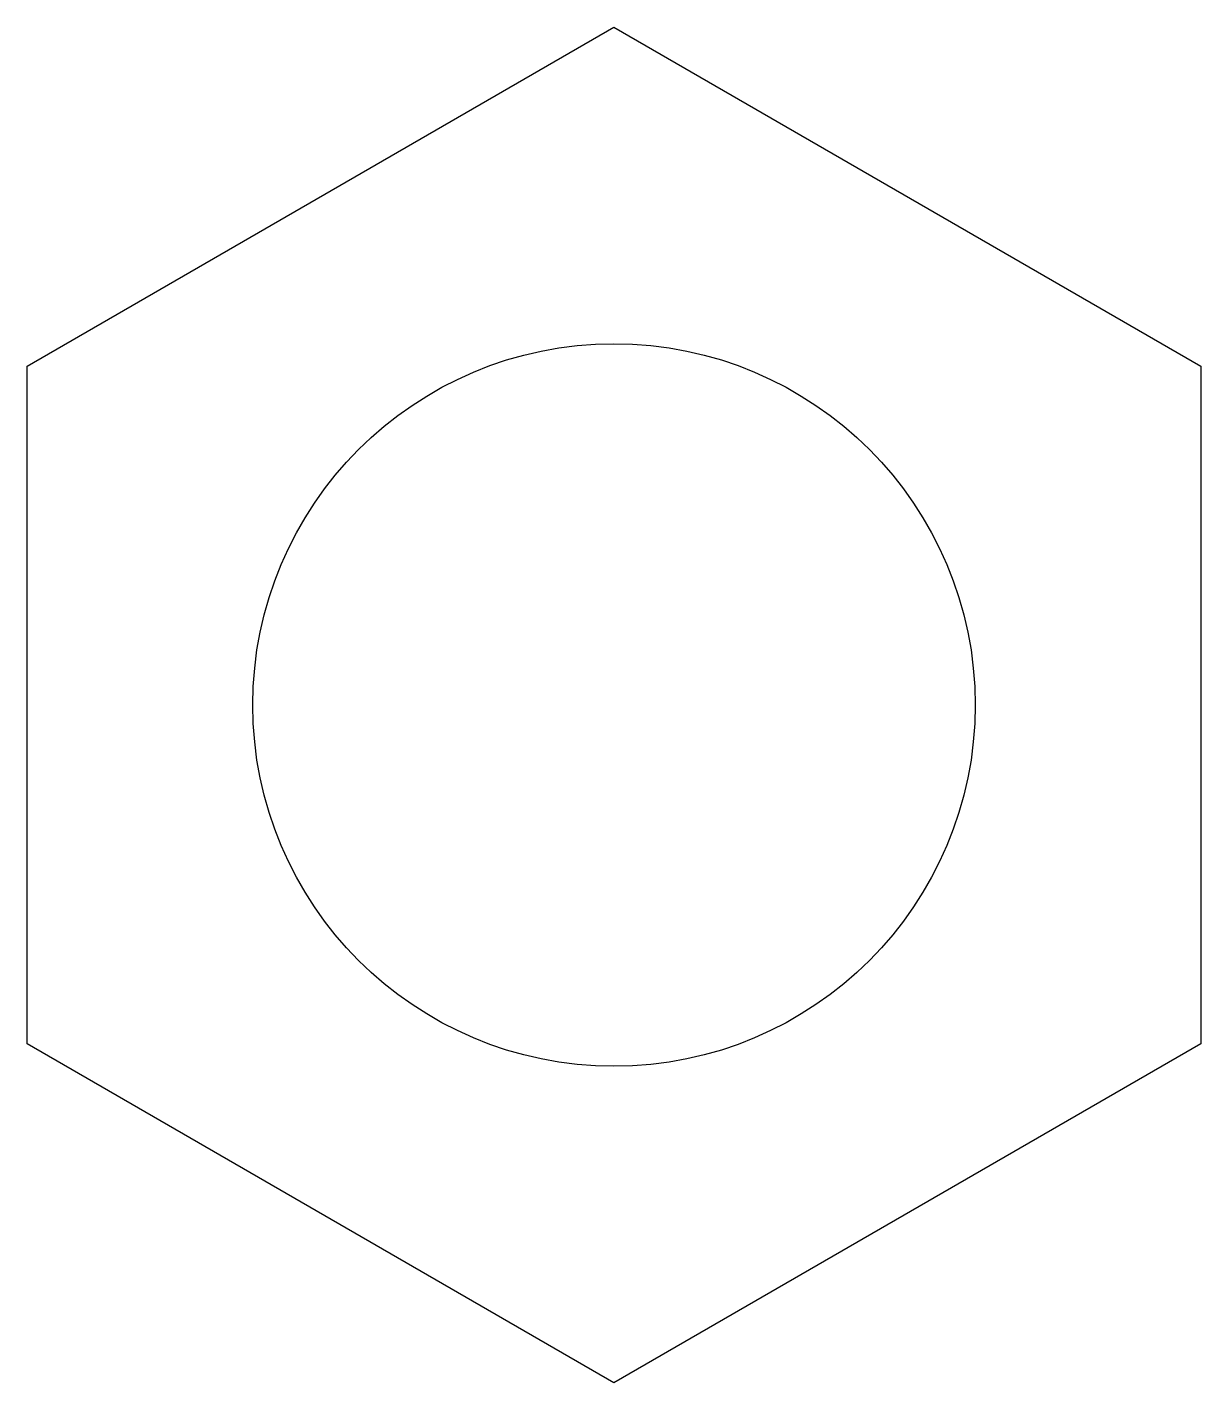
# Model space of a CAD drawing. Header units: millimetres. Extents: x -6.5 to 6.5, y -7.5 to 7.5.
import ezdxf

# ---------------------------------------------------------------- set-up
doc = ezdxf.new("R2010")
doc.units = ezdxf.units.MM
doc.layers.get('0').update_dxf_attribs({"linetype": 'CONTINUOUS'})

msp = doc.modelspace()

# ---------------------------------------------------------------- linework, layer by layer
msp.add_lwpolyline([(6.5, -3.753), (0, -7.506), (-6.5, -3.753), (-6.5, 3.753), (0, 7.506), (6.5, 3.753)], close=True)
msp.add_circle((0, 0), 4)

doc.saveas('drawing.dxf')
